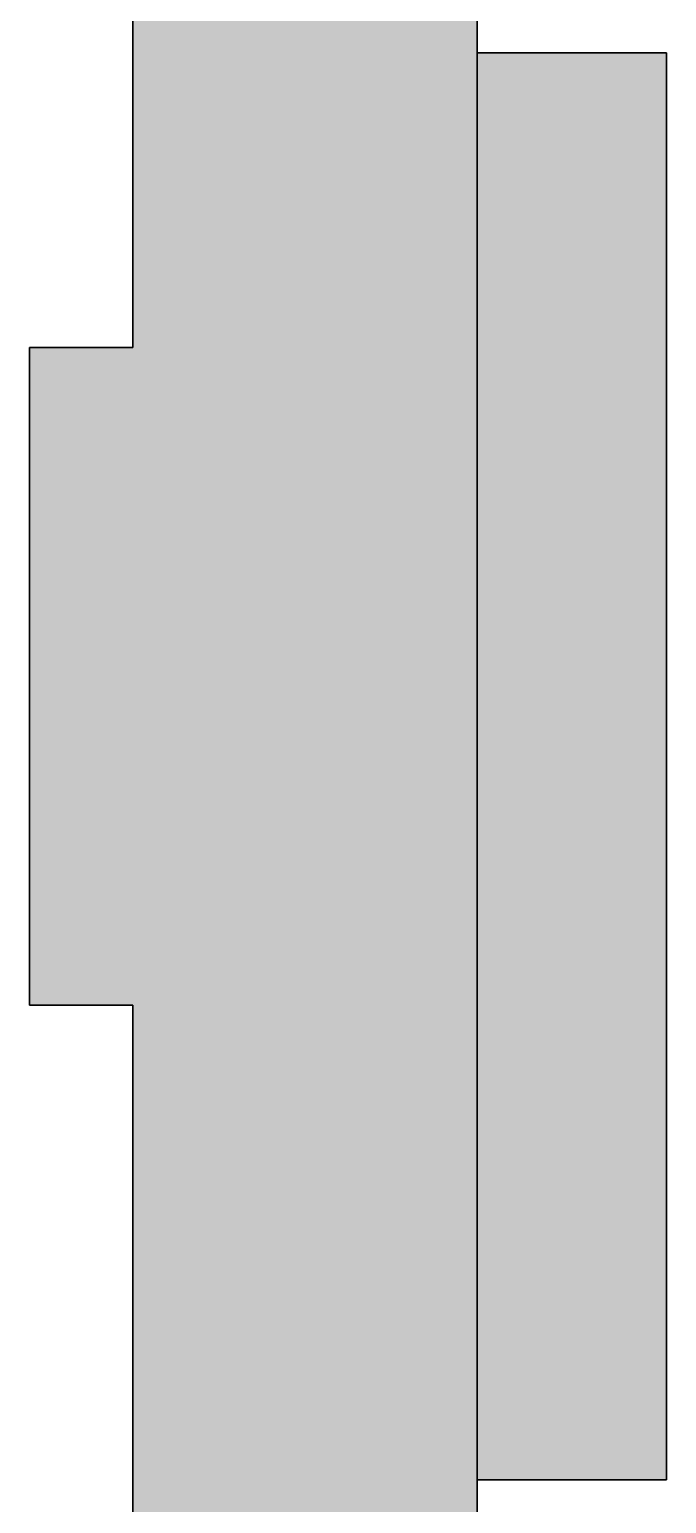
# Model space of a CAD drawing. Header units: inches. Extents: x -1176 to 1551, y -3558 to 978.
# Drawn here: x -1041.1 to -1004.1, y 517.5 to 603 of the extents above; entities that cross this region are included whole.
import ezdxf

# ---------------------------------------------------------------- set-up
doc = ezdxf.new("R2010")
doc.units = ezdxf.units.IN
doc.header["$MEASUREMENT"] = 0
doc.layers.add('A-WALL', color=113, linetype='Continuous', lineweight=18)
doc.layers.add('A-WALL-PATT', color=111, linetype='Continuous', lineweight=18)

msp = doc.modelspace()

# ---------------------------------------------------------------- hatches: boundary and pattern name
at = {"layer": 'A-WALL-PATT'}
h = msp.add_hatch(color=7, dxfattribs=at)
h.paths.add_polyline_path([(-1015.062, 35.334), (-1015.062, 96.005), (-1035.062, 96.005), (-1035.062, 35.334), (-1017.062, 35.334)], flags=0)
h.paths.add_polyline_path([(-1015.062, 133.505), (-1015.062, 216.005), (-1035.062, 216.005), (-1035.062, 133.505), (-1015.264, 133.505)], flags=0)
h.paths.add_polyline_path([(-1015.062, 253.505), (-1015.062, 342.005), (-1035.062, 342.005), (-1035.062, 253.505), (-1015.264, 253.505)], flags=0)
h.paths.add_polyline_path([(-1015.062, 379.505), (-1015.062, 468.124), (-1035.062, 468.124), (-1035.062, 379.505), (-1015.264, 379.505)], flags=0)
h.paths.add_polyline_path([(-1035.062, 505.624), (-1015.062, 505.624), (-1015.062, 604.374), (-1035.062, 604.374), (-1035.062, 546.409)], flags=0)
h.paths.add_polyline_path([(-1015.062, 641.874), (-1015.062, 729.874), (-1035.062, 729.874), (-1035.062, 641.874), (-1015.264, 641.874)], flags=0)
h.paths.add_polyline_path([(-1035.062, 767.374), (-1015.062, 767.374), (-1015.062, 789.874), (-1035.062, 789.874), (-1035.062, 775.091)], flags=0)
at = {"layer": 'A-WALL-PATT', "lineweight": 9}
for points in [[(-1015.062, 518.874), (-1004.062, 518.874), (-1004.062, 601.654), (-1015.062, 601.654), (-1015.062, 580.227)], [(-1041.062, 546.409), (-1035.062, 546.409), (-1035.062, 584.568), (-1041.062, 584.568), (-1041.062, 580.227)]]:
    msp.add_hatch(color=7, dxfattribs=at).paths.add_polyline_path(points, flags=0)

# ---------------------------------------------------------------- linework, layer by layer
at = {"layer": 'A-WALL', "color": 8, "lineweight": 30}
for p, q in [((-1035.062, 604.374), (-1035.062, 584.568)), ((-1015.062, 604.374), (-1015.062, 505.624)), ((-1004.062, 601.654), (-1015.062, 601.654)), ((-1004.062, 518.874), (-1004.062, 601.654)), ((-1041.062, 584.568), (-1041.062, 546.409)), ((-1035.062, 584.568), (-1041.062, 584.568)), ((-1041.062, 546.409), (-1035.062, 546.409)), ((-1035.062, 546.409), (-1035.062, 505.624)), ((-1015.062, 518.874), (-1004.062, 518.874))]:
    msp.add_line(p, q, dxfattribs=at)

doc.saveas('drawing.dxf')
